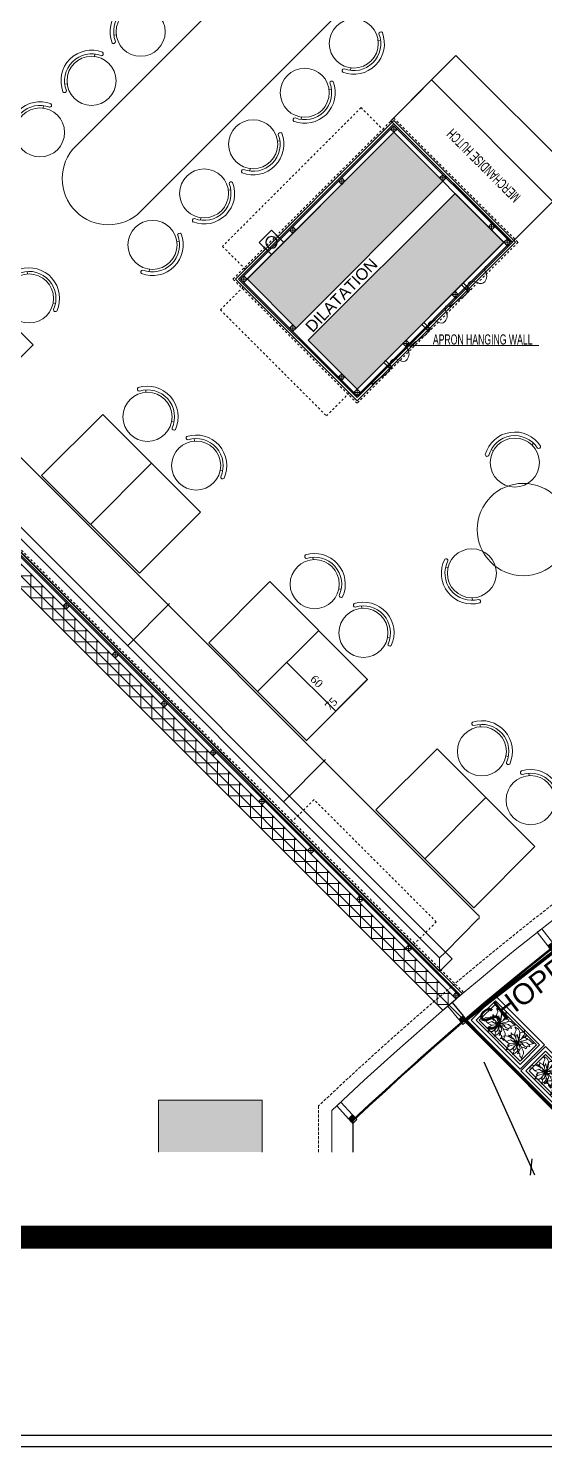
# Model space of a CAD drawing. Header units: millimetres. Extents: x 4459 to 18299, y -2909 to 3305.
# Drawn here: x 5520 to 5968, y 186 to 1416 of the extents above; entities that cross this region are included whole.
import ezdxf
from ezdxf.xclip import XClip

# ---------------------------------------------------------------- set-up
doc = ezdxf.new("R2010")
doc.units = ezdxf.units.MM
doc.header["$LTSCALE"] = 5
doc.header["$XCLIPFRAME"] = 0
for name, pattern in [('Dash', [0.25, 0.125, -0.125]), ('DASHEDX2', [1.5, 1, -0.5]), ('HIDDENX2', [0.75, 0.5, -0.25])]:
    doc.linetypes.add(name, pattern=pattern)
doc.layers.get('Defpoints').update_dxf_attribs({"lineweight": 9})
for name, color, linetype, lineweight in [('141125_RT1$0$LP-CONCRETE', 4, 'Continuous', 15), ('141125_RT1$0$LP-CONCRETE_HATCH', 251, 'Continuous', 9), ('141125_RT1$0$LP-SHOPFRONT', 230, 'Continuous', 9), ('141125_RT1$0$LP-WALL', 3, 'Continuous', 15), ('2DGORUNUS3', 41, 'Continuous', 0), ('2DSOUTH-DUVAR', 3, 'Continuous', 0), ('2DTARAMA-DUVAR', 250, 'Continuous', 0), ('A-_WIND----_E-', 4, 'Continuous', 13), ('AIT - Equipment Number', 3, 'Continuous', 5), ('LP-AREA_POLYLINE', 7, 'Continuous', 5), ('LP-HATCH', 8, 'Continuous', 9), ('no3_ahsap gorunus on ince', 32, 'Continuous', 15), ('no3_ahsap kesit on', 40, 'Continuous', 20), ('no3_ahşap gorunus on kalın', 34, 'Continuous', 20), ('no3_alçıpan kesit', 210, 'Continuous', 20), ('no3_duvar kaplama', 8, 'Continuous', 9), ('no3_kutuprofil kesit', 74, 'Continuous', 18), ('no3_mermer gorunus on', 31, 'Continuous', 15), ('no3_sandalye masa', 202, 'Continuous', 15), ('no3_tefriş izdüşüm', 87, 'Continuous', 15), ('no3_ölçü tefriş', 252, 'Continuous', 0)]:
    doc.layers.add(name, color=color, linetype=linetype, lineweight=lineweight)
for name, color, linetype in [('LP-DIMENSION_INT_100', 51, 'Continuous'), ('LP-RETAIL_LINE', 10, 'DASHEDX2'), ('LP-UNIT_LINE', 170, 'Continuous'), ('PISSUMEK_DELIK', 5, 'Continuous'), ('SEWER-PIPE-K2', 7, 'Continuous'), ('xref_4_vitrin_kaplama$0$2DCAM', 6, 'Continuous')]:
    doc.layers.add(name, color=color, linetype=linetype)
doc.styles.add('2.5MM', font='simplex.shx', dxfattribs={"width": 0.75, "height": 2.5})
doc.styles.add('AR_TEXT_200', font='arial.ttf', dxfattribs={"height": 40})
doc.styles.add('ROMANSTW', font='georgia.ttf')
doc.styles.add('TEXT-500', font='arial.ttf', dxfattribs={"height": 1.25})
doc.dimstyles.new('M1', dxfattribs={"dimtxt": 11, "dimasz": 5, "dimexe": 2, "dimexo": 5, "dimgap": 3, "dimtad": 1, "dimdec": 1, "dimzin": 12, "dimdsep": 46, "dimtxsty": 'ROMANSTW', "dimblk": 'ARCHTICK', "dimcen": 0.09, "dimse1": 1, "dimse2": 1, "dimclrd": 251, "dimclre": 251, "dimclrt": 1, "dimadec": 0, "dimazin": 0, "dimtfac": 1, "dimtdec": 1, "dimtix": 1, "dimtmove": 0, "dimatfit": 3, "dimldrblk": 'ARCHTICK', "dimfxl": 1, "dimtolj": 1, "dimtzin": 0, "dimarcsym": 0})
doc.dimstyles.new('M3', dxfattribs={"dimtxt": 7, "dimasz": 1, "dimexe": 1, "dimexo": 3, "dimgap": 3, "dimtad": 1, "dimdec": 1, "dimzin": 12, "dimdsep": 46, "dimtxsty": 'ROMANSTW', "dimblk": 'ARCHTICK', "dimcen": 0, "dimse1": 1, "dimse2": 1, "dimclrd": 251, "dimclre": 251, "dimclrt": 1, "dimadec": 0, "dimazin": 0, "dimtfac": 1, "dimtdec": 1, "dimtix": 1, "dimtmove": 0, "dimatfit": 3, "dimldrblk": 'ARCHTICK', "dimfxl": 1, "dimtolj": 1, "dimtzin": 0, "dimarcsym": 0})
pattern_1 = [(0, (0, 0), (0.9375, 1.875), [0, -1.875])]

# ---------------------------------------------------------------- blocks, each defined once
blk = doc.blocks.new('sand3 utr')
at = {"layer": 'no3_sandalye masa', "ltscale": 50}
for p, q in [((98898.1, -13716.7), (98900, -13715.3)), ((98938.2, -13716.7), (98936.4, -13715.3))]:
    blk.add_line(p, q, dxfattribs=at)
blk.add_circle((98918.2, -13701.2), 23, dxfattribs=at)
for centre, radius, start, end in [((98893.7, -13712.7), 1.82, 42.0692, 185.739), ((98918.2, -13701.2), 28.7, 203.9041, 336.0959), ((98918.2, -13701.2), 25.3, 203.9041, 336.0959), ((98942.6, -13712.7), 1.82, 354.261, 137.9308)]:
    blk.add_arc(centre, radius, start, end, dxfattribs=at)
blk = doc.blocks.new('rafine sandalye 2 turkıs')
at = {"color": 6, "ltscale": 12, "xscale": -1, "rotation": 176.9426487830267}
blk.add_blockref('sand3 utr', (-87719.4, -7194), dxfattribs=at)
blk = doc.blocks.new('141111')
at = {"layer": 'no3_mermer gorunus on'}
for p, q in [((15107.1, -7379.2), (15054.1, -7432.2)), ((15252.1, -7524.2), (15199.1, -7577.2)), ((15397.1, -7669.2), (15344.1, -7722.3))]:
    blk.add_line(p, q, dxfattribs=at)
for points in [[(14866.7, -7244.8), (14951.5, -7329.6), (15004.5, -7276.6), (14919.7, -7191.8)], [(15011.7, -7389.8), (15096.5, -7474.6), (15149.5, -7421.6), (15064.7, -7336.8)], [(15156.7, -7534.8), (15241.5, -7619.6), (15294.5, -7566.6), (15209.7, -7481.8)], [(15301.7, -7679.9), (15386.5, -7764.7), (15439.5, -7711.6), (15354.7, -7626.8)]]:
    blk.add_lwpolyline(points, close=True, dxfattribs=at)
at = {"layer": 'no3_sandalye masa'}
for p, q in [((14717.1, -7097.7), (15390.5, -7771.1)), ((14668.3, -7131.3, 0), (15356.9, -7819.9, 0)), ((14680.1, -7131.3), (15356.9, -7808.1)), ((14685.1, -7126.3), (15361.9, -7803.1)), ((15122.7, -7500.9), (15086.2, -7537.4)), ((15258, -7636.2), (15221.5, -7672.8)), ((15361.9, -7803.1), (15390.5, -7774.4)), ((15361.9, -7803.1), (15356.9, -7808.1)), ((15356.9, -7808.1), (15356.9, -7819.9)), ((15367.8, -7809), (15356.9, -7819.9)), ((15361.9, -7803.1), (15367.8, -7809))]:
    blk.add_line(p, q, dxfattribs=at)
blk.add_arc((15388.9, -7772.8), 2.38, 315, 45, dxfattribs=at)
at = {"layer": 'no3_duvar kaplama', "xscale": 0.925013155566611, "yscale": 0.925013155566611, "zscale": 0.925013155566611, "rotation": 314.6089864763287}
for p in [(6544.7, -260.2), (6647.5, -362.9), (6689.7, -405.2), (6792.5, -508), (6834.8, -550.2), (6937.5, -653), (6979.8, -695.3)]:
    blk.add_blockref('rafine sandalye 2 turkıs', p, dxfattribs=at)
blk = doc.blocks.new('s42')
at = {"layer": 'no3_duvar kaplama', "xscale": -0.9250131555666111, "yscale": 0.9250131555666113, "zscale": 0.9250131555666113, "rotation": 266.9693873691843}
blk.add_blockref('rafine sandalye 2 turkıs', (15457.9, -17304.7), dxfattribs=at)
blk = doc.blocks.new('12hbhg')
at = {"layer": 'no3_mermer gorunus on'}
blk.add_circle((19125.1, -7457.4), 40, dxfattribs=at)
at = {"layer": 'no3_ölçü tefriş'}
for p, rotation in [((15175.7, -25305.4), 98.26094698349456), ((5643, 4886.8), 338.2609469834944)]:
    blk.add_blockref('s42', p, dxfattribs=dict(at, rotation=rotation))
at = {"layer": 'no3_ölçü tefriş', "xscale": -1, "rotation": 38.26094698349765}
blk.add_blockref('s42', (28540.1, 8211.2), dxfattribs=at)
blk = doc.blocks.new('pis su hatları')
at = {"layer": 'PISSUMEK_DELIK', "color": 6, "ltscale": 30, "true_color": 0xff33ff}
for p, q in [((27593.1, -5103.6, 0), (27582.5, -5114.2, 0)), ((27603.7, -5114.2, 0), (27593.1, -5103.6, 0)), ((27582.5, -5114.2, 0), (27593.1, -5124.8, 0)), ((27593.1, -5124.8, 0), (27603.7, -5114.2, 0))]:
    blk.add_line(p, q, dxfattribs=at)
at = {"layer": 'SEWER-PIPE-K2', "color": 6, "linetype": 'Continuous', "lineweight": -3, "true_color": 0xff33ff, "extrusion": (0, 0, -1)}
blk.add_circle((-27593.1, -5114.2, -38.8), 5, dxfattribs=at)
blk = doc.blocks.new('mgdlkgm')
at = {"layer": '141125_RT1$0$LP-CONCRETE_HATCH'}
for points in [[(61524.1, -8082.7), (61651.4, -7955.4), (61693.8, -7997.9), (61566.5, -8125.2)], [(61577.1, -8135.8), (61704.4, -8008.5), (61746.8, -8050.9), (61619.5, -8178.2)], [(61447.1, -8794.8), (61537.1, -8794.8), (61537.1, -8884.8), (61447.1, -8884.8)]]:
    blk.add_hatch(color=256, dxfattribs=at).paths.add_polyline_path(points)
at = {"layer": '141125_RT1$0$LP-CONCRETE', "elevation": 0}
for points in [[(61524.1, -8082.7), (61651.4, -7955.4), (61693.8, -7997.9), (61566.5, -8125.2)], [(61447.1, -8794.8), (61537.1, -8794.8), (61537.1, -8884.8), (61447.1, -8884.8)]]:
    blk.add_lwpolyline(points, close=True, dxfattribs=at)
at = {"layer": '141125_RT1$0$LP-CONCRETE'}
blk.add_lwpolyline([(61577.1, -8135.8), (61704.4, -8008.5), (61746.8, -8050.9), (61619.5, -8178.2)], close=True, dxfattribs=at)
blk = doc.blocks.new('Mullion')
at = {"layer": 'A-_WIND----_E-', "lineweight": 0, "ltscale": 0.3}
h = blk.add_hatch(dxfattribs=at)
h.set_pattern_fill('DOTS', color=8, scale=30)
h.set_pattern_definition(pattern_1)
h.paths.add_polyline_path([(0, 25), (-30, 25), (-30, 10), (0, 10)])
h = blk.add_hatch(dxfattribs=at)
h.set_pattern_fill('DOTS', color=8, scale=30)
h.set_pattern_definition(pattern_1)
h.paths.add_polyline_path([(0, -25), (-30, -25), (-30, -10), (0, -10)])
at = {"layer": 'A-_WIND----_E-', "color": 8, "lineweight": 0, "ltscale": 0.3}
for points in [[(-185, 25), (-35, 25), (-35, -25), (-185, -25)], [(-35, -5), (0, -5), (0, 5), (-35, 5)], [(-30, 10), (0, 10), (0, 25), (-30, 25)], [(5, 25), (21, 25), (21, -25), (5, -25)], [(-30, -10), (0, -10), (0, -25), (-30, -25)]]:
    blk.add_lwpolyline(points, close=True, dxfattribs=at)
blk = doc.blocks.new('A$C25195F0E')
at = {"layer": 'LP-AREA_POLYLINE', "elevation": 0}
for points in [[(1241.3, 1481.8), (1740.6, 982.4), (1740.6, -260.5, 0.060132), (1740.6, -260.5), (1740.6, -260.5), (1740.6, -260.5), (1740.6, -260.5), (1740.6, -260.5), (1740.6, -260.5), (1740.6, -260.5), (1740.6, -260.5), (1740.6, -260.5, 0.142516), (363.9, -881.8), (-329.2, -187.7), (-378.7, -138.2)], [(1832.1, 631.3), (1832.1, -450.6, 0.036002), (1478.4, -517.8), (1520.5, -661.4), (1396.3, -697.8), (1431.3, -817.3), (1295.9, -880.4), (957, -1038.4), (957, -935.7), (837, -935.7), (837, -1055.7), (538.1, -1055.7), (364.2, -881.5), (364.2, -881.5, -0.142737), (1742.1, -260.5), (1742.1, 631.3)]]:
    blk.add_lwpolyline(points, format="xyb", close=True, dxfattribs=at)
blk = doc.blocks.new('_Oblique')
at = {"color": 0, "linetype": 'ByBlock', "lineweight": -2}
blk.add_line((-0.5, -0.5), (0.5, 0.5), dxfattribs=at)
blk = doc.blocks.new('plan3')
at = {"layer": '2DTARAMA-DUVAR', "ltscale": 0.01}
h = blk.add_hatch(dxfattribs=at)
h.set_pattern_fill('ANSI37', color=253, scale=3, angle=45)
h.set_pattern_definition([(90, (18009.3265, -2954.736), (-9.525, 2e-15), []), (180, (18009.3265, -2954.736), (-2e-15, -9.525), [])])
h.paths.add_polyline_path([(25512.6, -7487.7), (25523.2, -7477.1), (25160.8, -7114.7), (25150.2, -7125.3), (25192.6, -7167.7), (24993.5, -7366.9), (25050.1, -7423.4), (25060.7, -7412.8), (25014.7, -7366.9), (25203.3, -7178.3)])
h.paths.add_polyline_path([(25523.3, -7477), (25512.6, -7487.6), (25872.4, -7847), (25883.7, -7837.4)])
at = {"layer": '141125_RT1$0$LP-SHOPFRONT'}
blk.add_arc((27647.4, -9911.9), 2703.7, 107.5987, 133.2629, dxfattribs=at)
at = {"layer": '141125_RT1$0$LP-WALL'}
for p, q in [((25512.6, -7487.6), (25150.2, -7125.3)), ((25872.2, -7847.2, 0), (25512.6, -7487.6)), ((25883.7, -7837.4, 0), (25553.3, -7507.1))]:
    blk.add_line(p, q, dxfattribs=at)
at = {"layer": '2DGORUNUS3', "linetype": 'HIDDENX2'}
blk.add_lwpolyline([(25764.4, -7970.1), (25764.4, -7930.1, -0.153565), (27238, -7209), (27238, -5980.3), (27603.2, -5980.3)], format="xyb", dxfattribs=at)
at = {"layer": '2DSOUTH-DUVAR'}
for p, q in [((25160.8, -7114.7), (25523.2, -7477.1)), ((25523.2, -7477.1), (25883.7, -7837.4, 0)), ((25523.2, -7498.3), (25872.2, -7847.2, 0)), ((25872.4, -7847, 0), (25883.7, -7837.4, 0))]:
    blk.add_line(p, q, dxfattribs=at)
at = {"layer": 'A-_WIND----_E-', "color": 8, "lineweight": 0, "ltscale": 0.3, "elevation": 0}
blk.add_lwpolyline([(25775.9, -7970.1), (25775.9, -7934.1, -0.113196), (26824.3, -7316.2)], format="xyb", dxfattribs=at)
at = {"layer": 'LP-DIMENSION_INT_100', "color": 2}
blk.add_line((25880.3, -7840.3), (25889.8, -7851.9), dxfattribs=at)
at = {"layer": 'LP-DIMENSION_INT_100', "transparency": 16777216}
blk.add_line((25907.7, -7891.8), (25951.7, -7989.9), dxfattribs=at)
at = {"layer": 'LP-RETAIL_LINE', "ltscale": 0.2, "const_width": 3}
blk.add_lwpolyline([(27359.5, -6343.1), (27359.5, -7425, 0.036002), (27005.7, -7492.2), (27047.8, -7635.8), (26923.7, -7672.2), (26958.7, -7791.7), (26823.2, -7854.8), (26484.4, -8012.8), (26484.4, -7910.1), (26364.4, -7910.1), (26364.4, -8030.1), (26065.5, -8030.1), (25891.6, -7855.9), (25891.6, -7855.9, -0.142737), (27269.5, -7234.9), (27269.5, -6343.1)], format="xyb", close=True, dxfattribs=at)
at = {"layer": 'LP-UNIT_LINE', "color": 252, "lineweight": 100, "ltscale": 0.1, "const_width": 20, "elevation": 0}
blk.add_lwpolyline([(27603.2, -5413.9), (27603.2, -8043.8), (25002.8, -8043.8), (25002.8, -5413.9)], close=True, dxfattribs=at)
at = {"layer": 'no3_ahsap kesit on', "ltscale": 10}
blk.add_line((25166.2, -7109.9), (25889.1, -7832.8), dxfattribs=at)
at = {"layer": 'no3_ahsap kesit on', "lineweight": 9, "elevation": 0}
blk.add_lwpolyline([(25692.2, -7213.1), (25829.6, -7075.6), (25935.3, -7181.2), (25797.8, -7318.7)], close=True, dxfattribs=at)
at = {"layer": 'no3_ahşap gorunus on kalın', "linetype": 'Dash', "lineweight": 9, "ltscale": 3}
blk.add_line((25167.3, -7108.8), (25890.2, -7831.7), dxfattribs=at)
at = {"layer": 'no3_ahşap gorunus on kalın', "linetype": 'Dash', "lineweight": 9, "ltscale": 3, "elevation": 0}
for points in [[(25821, -7084.2), (25801.2, -7064.4), (25681, -7184.7), (25700.8, -7204.5), (25821, -7084.2)], [(25771.2, -7331.7), (25791, -7311.9), (25699, -7219.9), (25679.2, -7239.7), (25771.2, -7331.7)], [(25846.7, -7790.3), (25866.5, -7770.5), (25760.4, -7664.5), (25740.6, -7684.3), (25846.7, -7790.3)]]:
    blk.add_lwpolyline(points, dxfattribs=at)
blk.add_lwpolyline([(25690.1, -7213.1), (25829.6, -7073.5), (25937.4, -7181.2), (25797.8, -7320.8)], close=True, dxfattribs=at)
at = {"layer": 'no3_alçıpan kesit', "lineweight": 9}
for p, q in [((25156.6, -7104.8), (25526.1, -7474.2)), ((25157.4, -7103.9), (25526.9, -7473.4)), ((25526.1, -7474.2), (25886.5, -7834.6, 0)), ((25526.9, -7473.4), (25887.3, -7833.7, 0))]:
    blk.add_line(p, q, dxfattribs=at)
at = {"layer": 'no3_alçıpan kesit', "lineweight": 9, "elevation": 0}
for points in [[(25695, -7213.1), (25829.6, -7078.4), (25932.5, -7181.2), (25797.8, -7315.9), (25695, -7213.1)], [(25696.7, -7213.1), (25829.6, -7080.1), (25930.8, -7181.2), (25797.8, -7314.2), (25696.7, -7213.1)]]:
    blk.add_lwpolyline(points, dxfattribs=at)
at = {"layer": 'no3_kutuprofil kesit', "elevation": 0}
for points in [[(25826.8, -7083), (25829.6, -7085.8), (25832.5, -7083), (25829.6, -7080.1), (25826.8, -7083), (25832.5, -7083), (25829.6, -7085.8), (25829.6, -7080.1)], [(25784.4, -7125.4), (25787.2, -7128.2), (25784.4, -7131), (25781.6, -7128.2), (25784.4, -7125.4), (25784.4, -7131), (25787.2, -7128.2), (25781.6, -7128.2)], [(25869.2, -7125.4), (25872.1, -7128.2), (25874.9, -7125.4), (25872.1, -7122.6), (25869.2, -7125.4), (25874.9, -7125.4), (25872.1, -7128.2), (25872.1, -7122.6)], [(25742, -7167.8), (25744.8, -7170.6), (25742, -7173.5), (25739.1, -7170.6), (25742, -7167.8), (25742, -7173.5), (25744.8, -7170.6), (25739.1, -7170.6)], [(25911.7, -7167.8), (25914.5, -7170.6), (25917.3, -7167.8), (25914.5, -7165), (25911.7, -7167.8), (25917.3, -7167.8), (25914.5, -7170.6), (25914.5, -7165)], [(25925.1, -7181.2), (25927.9, -7184.1), (25930.8, -7181.2), (25927.9, -7178.4), (25925.1, -7181.2), (25930.8, -7181.2), (25927.9, -7184.1), (25927.9, -7178.4)], [(25699.5, -7210.2), (25702.4, -7213.1), (25699.5, -7215.9), (25696.7, -7213.1), (25699.5, -7210.2), (25699.5, -7215.9), (25702.4, -7213.1), (25696.7, -7213.1)], [(25742, -7252.7), (25744.8, -7255.5), (25742, -7258.3), (25739.1, -7255.5), (25742, -7252.7), (25742, -7258.3), (25744.8, -7255.5), (25739.1, -7255.5)], [(25784.4, -7295.1), (25787.2, -7297.9), (25784.4, -7300.8), (25781.6, -7297.9), (25784.4, -7295.1), (25784.4, -7300.8), (25787.2, -7297.9), (25781.6, -7297.9)], [(25797.8, -7308.5), (25800.6, -7311.4), (25797.8, -7314.2), (25795, -7311.4), (25797.8, -7308.5), (25797.8, -7314.2), (25800.6, -7311.4), (25795, -7311.4)], [(25545.5, -7493.7), (25548.3, -7496.5), (25545.5, -7499.3), (25542.7, -7496.5), (25545.5, -7493.7), (25545.5, -7499.3), (25548.3, -7496.5), (25542.7, -7496.5)], [(25587.9, -7536.1), (25590.7, -7538.9), (25587.9, -7541.7), (25585.1, -7538.9), (25587.9, -7536.1), (25587.9, -7541.7), (25590.7, -7538.9), (25585.1, -7538.9)], [(25630.3, -7578.5), (25633.2, -7581.3), (25630.3, -7584.2), (25627.5, -7581.3), (25630.3, -7578.5), (25630.3, -7584.2), (25633.2, -7581.3), (25627.5, -7581.3)], [(25672.8, -7620.9), (25675.6, -7623.8), (25672.8, -7626.6), (25669.9, -7623.8), (25672.8, -7620.9), (25672.8, -7626.6), (25675.6, -7623.8), (25669.9, -7623.8)], [(25715.2, -7663.4), (25718, -7666.2), (25715.2, -7669), (25712.4, -7666.2), (25715.2, -7663.4), (25715.2, -7669), (25718, -7666.2), (25712.4, -7666.2)], [(25757.6, -7705.8), (25760.4, -7708.6), (25757.6, -7711.5), (25754.8, -7708.6), (25757.6, -7705.8), (25757.6, -7711.5), (25760.4, -7708.6), (25754.8, -7708.6)], [(25800, -7748.2), (25802.9, -7751.1), (25800, -7753.9), (25797.2, -7751.1), (25800, -7748.2), (25800, -7753.9), (25802.9, -7751.1), (25797.2, -7751.1)], [(25842.5, -7790.7), (25845.3, -7793.5), (25842.5, -7796.3), (25839.6, -7793.5), (25842.5, -7790.7), (25842.5, -7796.3), (25845.3, -7793.5), (25839.6, -7793.5)], [(25883.5, -7831.7), (25886.3, -7834.5), (25883.5, -7837.3), (25880.7, -7834.5), (25883.5, -7831.7), (25883.5, -7837.3), (25886.3, -7834.5), (25880.7, -7834.5)]]:
    blk.add_lwpolyline(points, dxfattribs=at)
at = {"layer": 'no3_kutuprofil kesit'}
for points in [[(25882.7, -7223.7), (25885.5, -7226.5), (25882.7, -7229.3), (25879.9, -7226.5), (25882.7, -7223.7), (25882.7, -7229.3), (25885.5, -7226.5), (25879.9, -7226.5)], [(25840.3, -7266.1), (25843.1, -7268.9), (25840.3, -7271.8), (25837.4, -7268.9), (25840.3, -7266.1), (25840.3, -7271.8), (25843.1, -7268.9), (25837.4, -7268.9)]]:
    blk.add_lwpolyline(points, dxfattribs=at)
at = {"layer": 'xref_4_vitrin_kaplama$0$2DCAM'}
blk.add_line((25794.4, -7970.1, 0), (25794.4, -7942.1, 0), dxfattribs=at)
blk.add_arc((27647.4, -9911), 2703.8, 107.5987, 133.2608, dxfattribs=at)
at = {"layer": 'A-_WIND----_E-'}
ref = blk.add_blockref('Mullion', (25967.3, -7792.6), dxfattribs=dict(at, xscale=0.1000000000000001, yscale=0.1000000000000001, zscale=0.1000000000000001, rotation=307.4585840064657))
XClip(ref).set_block_clipping_path([(-4457.0764783566, -8736.1165411689), (11453.0364267802, 12029.4085983881), (-8838.1956858441, 27576.1280637777), (-24748.3085909809, 6810.6029242207)])
ref = blk.add_blockref('Mullion', (25890.1, -7856.2), dxfattribs=dict(at, xscale=0.09999999999999996, yscale=0.09999999999999996, zscale=0.09999999999999996, rotation=309.5777118783935))
XClip(ref).set_block_clipping_path([(-4775.3097628187, -7565.3897195029), (11891.7759014582, 12597.6205328238), (-7810.7030086375, 28884.0231921331), (-24477.7886729143, 8721.0129398063)])
ref = blk.add_blockref('Mullion', (25794.4, -7942.1), dxfattribs=dict(at, xscale=0.09999999999999996, yscale=0.09999999999999996, zscale=0.09999999999999996, rotation=312.303948278017))
XClip(ref).set_block_clipping_path([(-5120.6689929266, -6043.3586619934), (12486.5832324381, 13304.0803429025), (-6418.9524087162, 30509.1757772487), (-24026.2046340809, 11161.7367723528)])
at = {"layer": 'LP-DIMENSION_INT_100', "color": 0}
ref = blk.add_blockref('mgdlkgm', (-35821.7, 869.7), dxfattribs=at)
XClip(ref).set_block_clipping_path([(60824.4977743, -8839.7825836436), (63440.4846377529, -6283.5459224874)])
at = {"layer": 'LP-DIMENSION_INT_100', "transparency": 16777216, "xscale": 9.999999999999995, "yscale": 9.999999999999995, "zscale": 9.999999999999995, "rotation": 219.9454244858797}
blk.add_blockref('_Oblique', (25948.6, -7983.1), dxfattribs=at)
at = {"layer": 'no3_ahşap gorunus on kalın'}
ref = blk.add_blockref('A$C25195F0E', (25527.4, -6974.4), dxfattribs=at)
XClip(ref).set_block_clipping_path([(-524.5749777342, -995.7045508397), (2091.4118857187, 1560.5321103166)])
at = {"ltscale": 0.05, "extrusion": (-2.07837e-08, -5.40479e-09, 1), "insert": (25906.6, -7859.8, 0), "char_height": 18, "width": 368.726, "attachment_point": 4, "text_direction": (0.797829, 0.602884, 0), "style": 'TEXT-500'}
blk.add_mtext('SHOPFRONT LINE', dxfattribs=at)
at = {"layer": 'LP-HATCH', "color": 1, "insert": (25751.9, -7253.1), "char_height": 10, "attachment_point": 1, "rotation": 45.8324, "style": 'AR_TEXT_200'}
blk.add_mtext_dynamic_manual_height_columns('{\\C0;DILATATION}', width=240.212, gutter_width=200, heights=[0], dxfattribs=at)
blk = doc.blocks.new('KUST')
for p, q in [((-537.8676, 92.1822), (-503.4711, 23.4489)), ((-537.8676, 92.1822), (-463.362, 42.1554)), ((-503.4711, 23.4489), (-455.6715, -41.7687)), ((-463.362, 42.1554), (-434.0514, 39.6126)), ((-434.0514, 39.6126), (-403.9215, 49.5621)), ((-403.9215, 49.5621), (-374.8854, 71.5005)), ((-374.8854, 71.5005), (-341.4504, 80.271)), ((-358.7583, 88.0074), (-229.3899, 109.6617)), ((-358.7583, 88.0074), (-310.0158, 66.0072)), ((-310.0158, 66.0072), (-233.4045, 0.1647)), ((-244.2306, 189.663), (-184.0665, 173.124)), ((-244.2306, 189.663), (-239.1174, 162.3573)), ((-239.685, 336.1335), (-188.841, 298.3176)), ((-239.685, 336.1335), (-230.5524, 293.5158)), ((-239.1174, 162.3573), (-222.4227, 129.9063)), ((-233.4045, 0.1647), (-104.4477, 15.573)), ((-230.5524, 293.5158), (-228.4788, 238.8108)), ((-229.3899, 109.6617), (-170.6724, 96.4188)), ((-228.4788, 238.8108), (-205.3482, 189.6309)), ((-222.4227, 129.9063), (-187.4313, 100.788)), ((-205.3482, 189.6309), (-82.8231, 96.9543)), ((-188.841, 298.3176), (-145.0284, 287.3016)), ((-170.6724, 96.4188), (-11.1693, 3.2088)), ((-145.0284, 287.3016), (-100.7124, 274.3698)), ((-104.4477, 15.573), (-11.1693, 3.2088)), ((-103.8069, 15.2436), (-102.168, 14.9529)), ((-100.7124, 274.3698), (-63.8991, 204.2265)), ((-93.9786, 13.4904), (-90.7011, 12.9066)), ((-84.1506, 11.7402), (-77.6001, 10.5738)), ((-82.8231, 96.9543), (-5.4015, 0.8193)), ((-74.3223, 9.9837), (-26.889, 1.5219)), ((-69.1038, -9.9426), (0, 0)), ((-63.8991, 204.2265), (-48.8157, 155.9439)), ((-54.0846, 171.0501), (-47.685, 172.728)), ((-49.3332, 148.7067), (-43.5333, 227.9823)), ((-49.3332, 148.7067), (0, 0)), ((-43.5333, 227.9823), (-23.2542, 259.9023)), ((-23.2542, 259.9023), (11.8653, 211.821)), ((-17.6787, 254.2578), (6.276, 279.9246)), ((-7.1364, -16.143), (3.7995, 0.5379)), ((-5.8866, -3.7812), (3.7995, 0.5379)), ((-3.108, 385.9107), (13.8705, 328.9788)), ((-3.108, 385.9107), (58.5939, 322.2954)), ((-1.6707, -1.0344), (0, 0.0009)), ((0, 0), (4.8021, 74.922)), ((4.8021, 74.922), (26.7381, 170.7069)), ((6.276, 279.9246), (13.8705, 328.9788)), ((7.4709, 8.9997), (28.0566, 56.4675)), ((10.5516, 5.079), (104.7273, 68.3943)), ((11.8653, 211.821), (26.7381, 170.7069)), ((17.4273, 1.8357), (124.7544, 38.8617)), ((28.0566, 56.4675), (47.4564, 122.9415)), ((43.1214, -0.966), (84.7413, 11.9958)), ((47.4564, 122.9415), (72.0612, 153.9483)), ((58.5939, 322.2954), (86.6502, 262.1292)), ((72.0612, 153.9483), (109.749, 174.0645)), ((77.2065, 158.187), (92.148, 202.1874)), ((84.7413, 11.9958), (97.8243, 1.1055)), ((86.6502, 262.1292), (92.148, 202.1874)), ((91.5894, 226.8426), (125.226, 247.6959)), ((97.8243, 1.1055), (122.4015, -6.7728)), ((104.7273, 68.3943), (143.8662, 129.8148)), ((109.749, 174.0645), (145.1205, 187.4358)), ((124.4295, 182.1168), (163.8291, 272.1429)), ((124.7544, 38.8617), (258.8289, 151.7829)), ((125.226, 247.6959), (136.3314, 283.3464)), ((134.5461, 313.5705), (156.5415, 256.9062)), ((134.5461, 313.5705), (136.3314, 283.3464)), ((143.8662, 129.8148), (145.1205, 187.4358)), ((161.5494, 68.1771), (192.8925, 83.3337)), ((163.8291, 272.1429), (195.8727, 282.5934)), ((164.136, 72.5508), (165.4038, 69.1908)), ((192.8925, 83.3337), (220.4775, 63.9702)), ((195.8727, 282.5934), (210.402, 313.0074)), ((203.5905, -12.0759), (247.0278, 9.549)), ((210.402, 313.0074), (233.5008, 349.7589)), ((220.4775, 63.9702), (263.7864, 54.8676)), ((233.5008, 349.7589), (324.2022, 394.0086)), ((247.0278, 9.549), (278.2563, 7.5096)), ((258.8289, 151.7829), (282.0237, 180.375)), ((263.7864, 54.8676), (323.7306, 60.3606)), ((278.2563, 7.5096), (311.49, -2.1903)), ((282.0237, 180.375), (304.4313, 235.3593)), ((292.392, 2.7375), (306.972, 15.042)), ((295.926, 306.7908), (302.9253, 365.9202)), ((295.926, 306.7908), (304.4313, 235.3593)), ((302.9253, 365.9202), (324.2022, 394.0086)), ((306.972, 15.042), (323.7306, 60.3606)), ((-455.6715, -41.7687), (-359.6967, -80.0241)), ((-359.6967, -80.0241), (-226.8171, -71.7705)), ((-346.3254, -115.3953), (-285.5667, -97.4121)), ((-346.3254, -115.3953), (-308.3496, -119.7579)), ((-308.3496, -119.7579), (-266.3862, -133.7289)), ((-288.5787, -210.7407), (-264.537, -130.7739)), ((-288.5787, -210.7407), (-265.7958, -188.3949)), ((-285.5667, -97.4121), (-242.427, -73.5558)), ((-265.7958, -188.3949), (-229.3257, -187.0125)), ((-264.9765, -425.5371), (-213.9768, -393.7455)), ((-264.9765, -425.5371), (-200.7018, -420.9549)), ((-264.537, -130.7739), (-224.2125, -89.502)), ((-229.3257, -187.0125), (-191.8533, -189.4617)), ((-226.8171, -71.7705), (-198.8706, -67.0533)), ((-224.2125, -89.502), (-172.0182, -77.8587)), ((-213.9768, -393.7455), (-186.1356, -351.6588)), ((-203.6997, -52.3752), (-191.6472, -81.006)), ((-200.7018, -420.9549), (-125.5371, -403.2852)), ((-191.8533, -189.4617), (-157.4889, -172.2633)), ((-186.1356, -351.6588), (-185.481, -283.9599)), ((-185.481, -283.9599), (-174.1515, -225.744)), ((-174.1515, -225.744), (-144.3603, -162.6024)), ((-172.0182, -77.8587), (-84.1506, -38.6787)), ((-157.4889, -172.2633), (-105.4458, -131.5797)), ((-127.542, -21.1785), (-104.1639, -8.9058)), ((-127.542, -21.1785), (-68.733, -42.5835)), ((-125.5371, -403.2852), (-74.6292, -363.3315)), ((-114.0516, -150.6387), (-88.2201, -100.8933)), ((-114.0516, -150.6387), (-107.2401, -200.0085)), ((-112.0101, -244.2285), (-69.5433, -179.8896)), ((-112.0101, -244.2285), (-107.2401, -200.0085)), ((-104.1639, -8.9058), (-69.1038, -9.9426)), ((-92.0517, -101.8983), (-88.2201, -100.8933)), ((-88.2201, -100.8933), (-37.4082, -52.7826)), ((-74.6292, -363.3315), (-48.2025, -323.6619)), ((-69.5433, -179.8896), (-21.1485, -130.3644)), ((-68.733, -42.5835), (-6.6879, -4.1427)), ((-48.2025, -323.6619), (-27.96, -205.8129)), ((-37.4082, -52.7826), (-9.2376, -16.3308)), ((-27.96, -205.8129), (-23.2542, -133.761)), ((-26.2023, -274.9215), (1.9638, -179.2833)), ((-26.2023, -274.9215), (-24.2247, -321.4668)), ((-25.1676, -177.4407), (-10.3818, -179.8623)), ((-24.2247, -321.4668), (-3.1995, -354.8265)), ((-21.1485, -130.3644), (2.2014, -7.8531)), ((-10.3818, -179.8623), (1.062, -179.3244)), ((-4.2066, -0.6042), (-0.888, -1.2612)), ((-3.1995, -354.8265), (30.1302, -372.6861)), ((-1.1673, -29.2785), (1.9638, -179.2833)), ((2.019, -6.7131), (31.3524, -104.3151)), ((2.4309, -1.9182), (14.0442, -4.2168)), ((2.4309, -5.2506), (27.2325, -22.6113)), ((7.956, -0.1785), (43.1214, -0.966)), ((11.8197, -12.9525), (88.884, -97.41)), ((14.319, -11.6067), (64.8423, -52.5606)), ((30.1302, -372.6861), (55.9893, -408.8724)), ((31.3524, -104.3151), (111.5433, -230.6055)), ((55.9893, -408.8724), (63.0204, -435.6744)), ((63.0204, -435.6744), (96.4464, -336.8751)), ((64.8423, -52.5606), (105.6429, -52.0914)), ((66.7878, -161.9088), (92.4639, -282.6738)), ((71.4615, -53.5707), (96.2541, -70.9251)), ((73.1187, -179.5578), (76.4283, -177.777)), ((78.6165, -214.959), (95.3157, -238.9551)), ((88.884, -97.41), (180.3042, -157.3242)), ((92.4639, -282.6738), (98.3919, -297.4869)), ((95.3157, -238.9551), (141.5133, -290.268)), ((96.2541, -70.9215), (175.818, -101.2071)), ((96.4464, -336.8751), (98.3919, -297.4869)), ((105.6429, -52.0914), (154.8066, -41.6703)), ((113.8368, -228.1632), (146.6952, -239.8017)), ((122.4015, -6.7728), (182.1261, -23.8449)), ((141.5133, -290.268), (171.5196, -311.046)), ((145.7613, -240.603), (171.5196, -311.046)), ((146.6952, -239.8017), (173.5887, -240.9324)), ((154.8066, -41.6703), (182.1261, -23.8449)), ((163.1883, -17.2257), (203.5905, -12.0759)), ((173.5887, -240.9324), (207.6462, -238.1379)), ((175.818, -101.2071), (267.1785, -114.0747)), ((180.3042, -157.3242), (205.98, -177.189)), ((205.98, -177.189), (225.0918, -211.0542)), ((207.6462, -238.1379), (235.1349, -249.3438)), ((218.8431, -199.6125), (284.7201, -219.9669)), ((225.0918, -211.0542), (235.1349, -249.3438)), ((267.1785, -114.0747), (358.9785, -81.8115)), ((284.7201, -219.9669), (301.5429, -221.6928)), ((301.5429, -221.6928), (380.9511, -196.7721)), ((311.49, -2.1903), (338.6721, -27.7977)), ((338.6721, -27.7977), (364.7508, -41.4207)), ((344.7786, -86.7645), (406.9977, -124.4613)), ((358.9785, -81.8115), (399.7149, -34.2933)), ((364.7508, -41.4207), (399.7149, -34.2933)), ((380.9511, -196.7721), (433.548, -178.8825)), ((406.9977, -124.4613), (477.6765, -175.4928)), ((433.548, -178.8825), (477.6765, -175.4928))]:
    blk.add_line(p, q)
blk = doc.blocks.new('saksı')
blk.add_lwpolyline([(18781.8, -7860), (18702.8, -7860), (18702.8, -7840), (18781.8, -7840), (18781.8, -7860)])
at = {"layer": 'no3_ahşap gorunus on kalın'}
for points in [[(18786.8, -7865), (18697.8, -7865), (18697.8, -7835), (18786.8, -7835)], [(18783.8, -7862), (18700.8, -7862), (18700.8, -7838), (18783.8, -7838)]]:
    blk.add_lwpolyline(points, close=True, dxfattribs=at)
at = {"layer": 'no3_tefriş izdüşüm', "color": 68, "lineweight": 9, "xscale": -0.02819861025324538, "yscale": 0.02819861025324538, "zscale": 0.02819861025324538, "rotation": 202.4643433134551}
for p in [(18714, -7850.5), (18733.1, -7850.5), (18751.7, -7850.5), (18771.1, -7850.5)]:
    blk.add_blockref('KUST', p, dxfattribs=at)
blk = doc.blocks.new('t522')
blk.add_lwpolyline([(19015.4, -8107.6), (18965.4, -8107.6), (18965.4, -8087.6), (19015.4, -8087.6), (19015.4, -8107.6)])
at = {"layer": 'no3_ahşap gorunus on kalın'}
for points in [[(19020.4, -8112.6), (18960.4, -8112.6), (18960.4, -8082.6), (19020.4, -8082.6)], [(19017.4, -8109.6), (18963.4, -8109.6), (18963.4, -8085.6), (19017.4, -8085.6)]]:
    blk.add_lwpolyline(points, close=True, dxfattribs=at)
at = {"layer": 'no3_tefriş izdüşüm', "color": 68, "lineweight": 9, "xscale": -0.02819861025324538, "yscale": 0.02819861025324538, "zscale": 0.02819861025324538, "rotation": 202.4643433134551}
for p in [(18980.1, -8098.1), (19002.6, -8098.1)]:
    blk.add_blockref('KUST', p, dxfattribs=at)
blk = doc.blocks.new('merchandise')
at = {"layer": 'no3_ahşap gorunus on kalın', "elevation": 0.1}
blk.add_lwpolyline([(14761.9, -8311.6), (14761.9, -8361.6), (14910.9, -8361.6), (14910.9, -8311.6), (14761.9, -8311.6)], dxfattribs=at)
at = {"layer": 'no3_mermer gorunus on', "elevation": 0.1}
blk.add_lwpolyline([(14761.9, -8311.6), (14910.9, -8311.6), (14910.9, -8391.6), (14761.9, -8391.6)], close=True, dxfattribs=at)
at = {"layer": 'AIT - Equipment Number', "linetype": 'ByBlock', "ltscale": 1000, "insert": (14784.4, -8345.6, 0.1), "char_height": 8.745, "attachment_point": 7, "style": '2.5MM'}
blk.add_mtext_dynamic_manual_height_columns('{\\fArial Narrow|b0|i0|c0|p34;MERCHANDISE HUTCH}', width=988.514, gutter_width=12.5, heights=[0], dxfattribs=at)
blk = doc.blocks.new('_ArchTick')
at = {"color": 0, "linetype": 'ByBlock', "const_width": 0.15}
blk.add_lwpolyline([(-0.5, -0.5), (0.5, 0.5)], dxfattribs=at)
blk = doc.blocks.new('*D157')
at = {"layer": 'Defpoints', "color": 0, "transparency": 16777216}
for p in [(5744.1, 866.1), (5745.2, 867.2), (5787.6, 824.8)]:
    blk.add_point(p, dxfattribs=at)
at = {"layer": 'no3_ölçü tefriş', "color": 251, "lineweight": -2, "transparency": 16777216}
blk.add_line((5786.5, 823.7), (5744.1, 866.1), dxfattribs=at)
for p, rotation in [((5744.1, 866.1), 135.0000054677081), ((5786.5, 823.7), 315.0000054677081)]:
    blk.add_blockref('_ArchTick', p, dxfattribs=dict(at, rotation=rotation))
at = {"layer": 'no3_ölçü tefriş', "color": 1, "true_color": 0xff0000, "transparency": 16777216, "insert": (5769.9, 849.6), "char_height": 7, "attachment_point": 5, "rotation": 315, "style": 'ROMANSTW'}
blk.add_mtext('\\A1;60', dxfattribs=at)
blk = doc.blocks.new('*D158')
at = {"layer": 'Defpoints', "color": 0, "transparency": 16777216}
for p in [(5814.1, 851.4), (5814.1, 851.4), (5761.1, 798.3)]:
    blk.add_point(p, dxfattribs=at)
at = {"layer": 'no3_ölçü tefriş', "color": 251, "lineweight": -2, "transparency": 16777216}
blk.add_line((5761.1, 798.3), (5814.1, 851.4), dxfattribs=at)
for p, rotation in [((5814.1, 851.4), 45.00000546770412), ((5761.1, 798.3), 225.0000054677041)]:
    blk.add_blockref('_ArchTick', p, dxfattribs=dict(at, rotation=rotation))
at = {"layer": 'no3_ölçü tefriş', "color": 1, "true_color": 0xff0000, "transparency": 16777216, "insert": (5782.4, 830.1), "char_height": 7, "attachment_point": 5, "rotation": 45, "style": 'ROMANSTW'}
blk.add_mtext('\\A1;75', dxfattribs=at)
blk = doc.blocks.new('*D164')
at = {"layer": 'Defpoints', "color": 0, "transparency": 16777216}
for p in [(5839.9, 1916.8), (5813.7, 1890.5), (6661, 1097.2)]:
    blk.add_point(p, dxfattribs=at)
at = {"layer": 'no3_mermer gorunus on', "color": 251, "lineweight": -2, "transparency": 16777216}
blk.add_line((6634.8, 1071), (5813.7, 1890.5), dxfattribs=at)
at = {"layer": 'no3_mermer gorunus on', "color": 251, "lineweight": -2, "transparency": 16777216, "xscale": 5, "yscale": 5, "zscale": 5}
for p, rotation in [((5813.7, 1890.5), 135.0534277570416), ((6634.8, 1071), 315.0534277570416)]:
    blk.add_blockref('_ArchTick', p, dxfattribs=dict(at, rotation=rotation))
at = {"layer": 'no3_mermer gorunus on', "color": 1, "transparency": 16777216, "insert": (6230.4, 1486.9), "char_height": 11, "attachment_point": 5, "rotation": 315.0534, "style": 'ROMANSTW'}
blk.add_mtext('\\A1;\\A1;1160', dxfattribs=at)

msp = doc.modelspace()

# ---------------------------------------------------------------- linework, layer by layer
for points in [[(4706.95, 185.99), (8821.95, 185.99), (8821.95, 3125.99), (4706.95, 3125.99)], [(4716.95, 195.99), (8811.95, 195.99), (8811.95, 3115.99), (4716.95, 3115.99)]]:
    msp.add_lwpolyline(points, close=True)
at = {"elevation": 0}
msp.add_lwpolyline([(5709.53, 1198.48), (5836.81, 1325.76), (5932.27, 1230.3), (5804.99, 1103.02)], dxfattribs=at)
at = {"layer": 'AIT - Equipment Number', "linetype": 'ByBlock', "ltscale": 1000}
msp.add_lwpolyline([(5852.07, 1140.77), (5962.5, 1140.77)], dxfattribs=at)
at = {"layer": 'no3_ahsap gorunus on ince'}
msp.add_lwpolyline([(5617.44, 1257.3, -1), (5560.87, 1313.87), (5730.57, 1483.58, -1), (5787.14, 1427.01)], format="xyb", close=True, dxfattribs=at)
at = {"layer": 'no3_ölçü tefriş'}
for points in [[(5895.41, 1193.43), (5901.16, 1187.67), (5902.88, 1189.39), (5897.06, 1195.21), (5895.42, 1193.42)], [(5861.11, 1159.13), (5866.87, 1153.38), (5868.58, 1155.1), (5862.76, 1160.92), (5861.13, 1159.12)], [(5828.02, 1126.04), (5833.77, 1120.29), (5835.49, 1122), (5829.67, 1127.82), (5828.04, 1126.03)]]:
    msp.add_lwpolyline(points, dxfattribs=at)
for points in [[(5885.02, 1174.33), (5893.72, 1181.03), (5900.76, 1188.06), (5900.76, 1192.83), (5904.65, 1196.73), (5912.96, 1194.5), (5917.32, 1202.05), (5915.6, 1208.47), (5916.26, 1209.62)], [(5850.72, 1140.04), (5859.43, 1146.73), (5866.46, 1153.77), (5866.46, 1158.54), (5870.36, 1162.43), (5878.66, 1160.21), (5883.02, 1167.76), (5881.3, 1174.17), (5881.97, 1175.32)], [(5817.63, 1106.94), (5826.34, 1113.64), (5833.37, 1120.67), (5833.37, 1125.45), (5837.26, 1129.34), (5845.57, 1127.11), (5849.93, 1134.66), (5848.21, 1141.08), (5848.87, 1142.23)]]:
    msp.add_spline(points, degree=3, dxfattribs=at)

# ---------------------------------------------------------------- block references
msp.add_blockref('plan3', (-19992.84, 8411.55))
at = {"rotation": 134.9999999999986}
msp.add_blockref('merchandise', (10500.49, -15084.97, -0.1), dxfattribs=at)
at = {"layer": 'LP-DIMENSION_INT_100', "color": 2}
msp.add_blockref('141111', (-9480.41, 8417.97), dxfattribs=at)
at = {"layer": 'LP-DIMENSION_INT_100', "color": 2, "rotation": 0.512360804098466}
msp.add_blockref('12hbhg', (-13241.93, 8267.35), dxfattribs=at)
at = {"layer": 'no3_mermer gorunus on', "color": 3, "rotation": 315.0000000000005}
for name, p in [('t522', (-1766.71, 19699.19)), ('saksı', (-1712.92, 19294.61))]:
    msp.add_blockref(name, p, dxfattribs=at)
at = {"layer": 'no3_ölçü tefriş'}
msp.add_blockref('pis su hatları', (-21862.39, 6344.5), dxfattribs=at)
at = {"layer": 'no3_ölçü tefriş', "xscale": -1, "rotation": 315.0000000000005}
for p in [(22324.91, -6138.49), (22282.32, -6181.07), (22237.61, -6225.78)]:
    msp.add_blockref('s42', p, dxfattribs=at)
at = {"layer": 'no3_ölçü tefriş', "rotation": 315.0000000000005}
for p in [(-1749.38, 18110.4), (-1791.97, 18067.81), (-1836.68, 18023.1), (-1879.27, 17980.51), (-1923.98, 17935.81)]:
    msp.add_blockref('s42', p, dxfattribs=at)

# ---------------------------------------------------------------- texts
at = {"layer": 'AIT - Equipment Number', "linetype": 'ByBlock', "ltscale": 1000, "insert": (5870.68, 1141.62), "char_height": 8.7445, "attachment_point": 7, "style": '2.5MM'}
msp.add_mtext_dynamic_manual_height_columns('{\\fArial Narrow|b0|i0|c0|p34;APRON HANGING WALL}', width=988.5136, gutter_width=12.5, heights=[0], dxfattribs=at)

# ---------------------------------------------------------------- dimensions: what is measured, and where the dimension line sits
at = {"layer": 'no3_mermer gorunus on', "color": 3}
dim = msp.add_aligned_dim(p1=(6660.99, 1097.23), p2=(5839.92, 1916.77), distance=37.07, text='\\A1;1160', dimstyle='M1', override={"dimtxsty": 'ROMANSTW', "dimldrblk": 'ArchTick'}, dxfattribs=at)
dim.commit()
dim.dimension.update_dxf_attribs({"geometry": '*D164', "text_midpoint": (6230.4, 1486.9)})
at = {"layer": 'no3_ölçü tefriş', "color": 1}
for p1, p2, distance, picture, middle in [((5787.58, 824.84), (5745.18, 867.24), 1.56, '*D157', (5769.95, 849.62)), ((5761.06, 798.33), (5814.09, 851.36), 0, '*D158', (5782.35, 830.07))]:
    dim = msp.add_aligned_dim(p1=p1, p2=p2, distance=distance, dimstyle='M3', dxfattribs=at)
    dim.commit()
    dim.dimension.update_dxf_attribs({"geometry": picture, "text_midpoint": middle})

doc.saveas('drawing.dxf')
